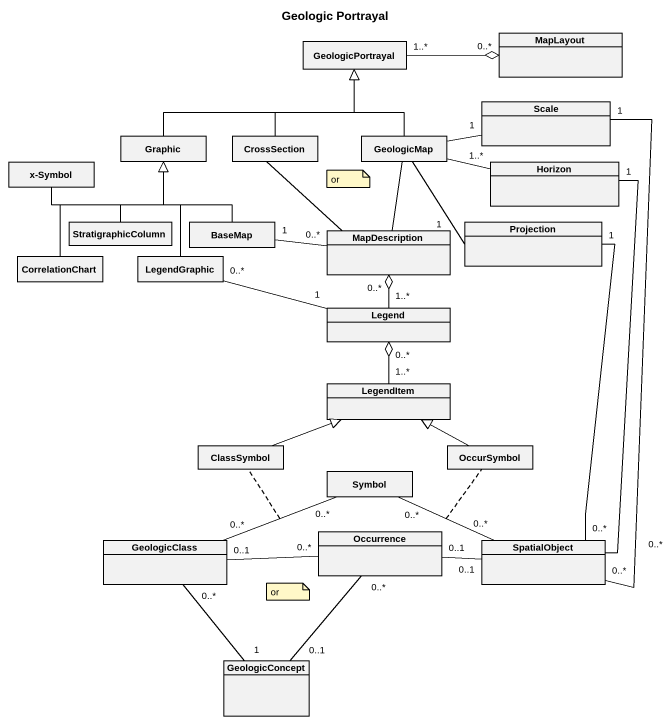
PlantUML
@startuml
title Geologic Portrayal
hide circle
hide empty members
class MapLayout
class GeologicPortrayal
class "Scale" as Scale_
class Graphic
class CrossSection
class GeologicMap
class "x-Symbol" as x_Symbol
class Horizon
class StratigraphicColumn
class BaseMap
class Projection
class CorrelationChart
class LegendGraphic
class MapDescription
class "Legend" as Legend_
class LegendItem
class ClassSymbol
class OccurSymbol
class Symbol
class Occurrence
class GeologicClass
class SpatialObject
class GeologicConcept
GeologicPortrayal "1..*" -right-o "0..*" MapLayout
Scale_ "1" -- "0..*" SpatialObject
Graphic -right-|> GeologicPortrayal
CrossSection -up-|> GeologicPortrayal
GeologicMap -up-|> GeologicPortrayal
GeologicMap -right- "1" Scale_
GeologicMap -right- "1..*" Horizon
GeologicMap -- "1" Projection
x_Symbol -right-|> Graphic
Horizon "1" -- "0..*" SpatialObject
StratigraphicColumn -up-|> Graphic
BaseMap -up-|> Graphic
BaseMap "1" -right- "0..*" MapDescription
Projection "1" -- "0..*" SpatialObject
CorrelationChart -up-|> Graphic
LegendGraphic -up-|> Graphic
LegendGraphic "0..*" -right- "1" Legend_
MapDescription -up- CrossSection
MapDescription -up- GeologicMap
Legend_ "1..*" -up-o "0..*" MapDescription
LegendItem "1..*" -up-o "0..*" Legend_
ClassSymbol -right-|> LegendItem
OccurSymbol -left-|> LegendItem
Occurrence "0..1" -right- "0..1" SpatialObject
GeologicClass "0..*" -right- "0..*" Symbol
(GeologicClass, Symbol) .. ClassSymbol
GeologicClass "0..1" -right- "0..*" Occurrence
SpatialObject "0..*" -left- "0..*" Symbol
(SpatialObject, Symbol) .. OccurSymbol
GeologicConcept "0..1" -up- "0..*" Occurrence
GeologicConcept "1" -up- "0..*" GeologicClass
note as N1
  or
end note
note as N2
  or
end note
@enduml
